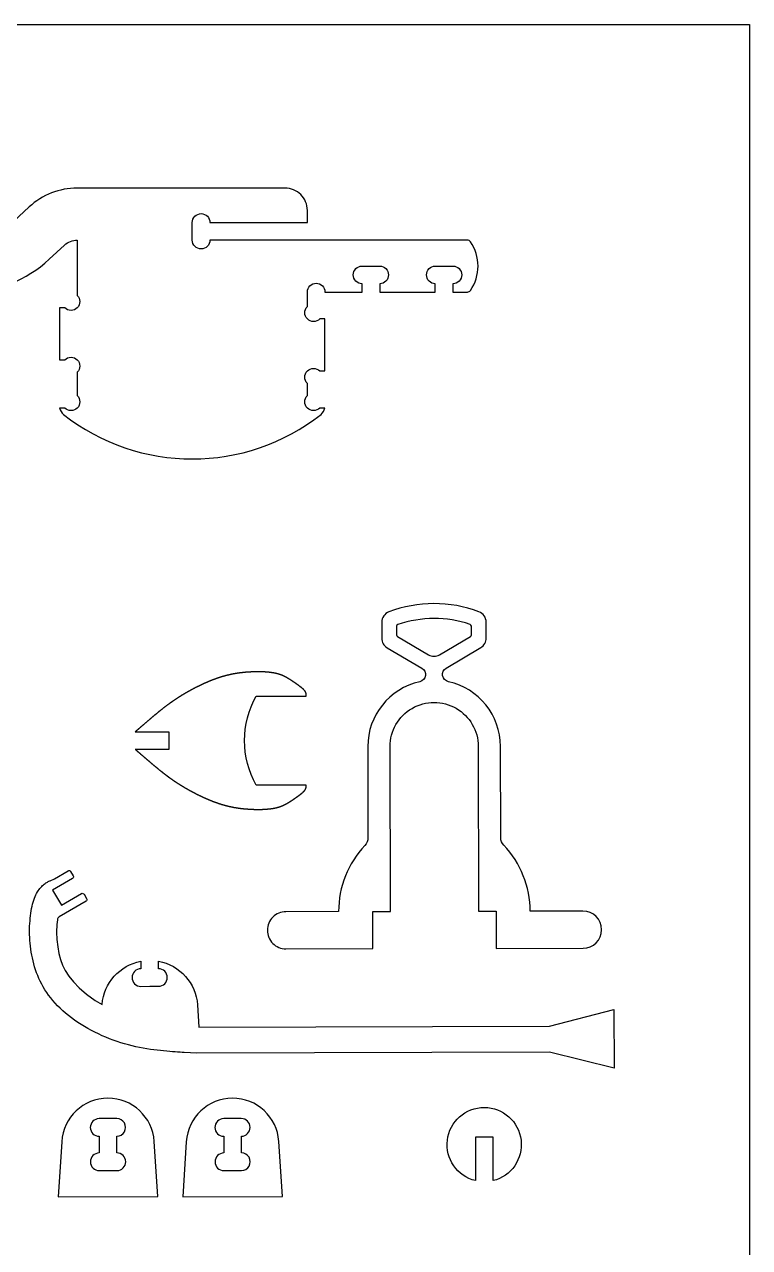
# Model space of a CAD drawing. Header units: inches. Extents: x 74 to 623, y 57 to 815.
# Drawn here: x 200.7 to 324.1, y 606.7 to 814.8 of the extents above; entities that cross this region are included whole.
import ezdxf

# ---------------------------------------------------------------- set-up
doc = ezdxf.new("R2010")
doc.units = ezdxf.units.IN
doc.header["$MEASUREMENT"] = 0
doc.layers.add('External Cut', color=1, linetype='Continuous')
doc.layers.add('Internal Cut', color=5, linetype='Continuous')

msp = doc.modelspace()

# ---------------------------------------------------------------- linework, layer by layer
msp.add_lwpolyline([(324.15, 464.77), (74.15, 464.77), (74.15, 814.77), (324.15, 814.77)], close=True)
at = {"layer": 'External Cut', "flags": 128}
for points in [[(190.78, 769.25, 0.189282), (204.96, 774.82), (207.58, 777.25, -0.189282), (209.73, 778.09), (209.73, 768.69, -0.414214), (209.73, 766.57, -0.414214), (207.61, 766.57), (206.73, 766.57), (206.73, 757.73), (207.61, 757.73, -0.414214), (209.73, 757.73, -0.414214), (209.73, 755.6), (209.73, 751.64, -0.414214), (209.73, 749.52, -0.414214), (207.61, 749.52), (206.73, 749.52, 0.091342), (207.37, 748.41, 0.344017), (251.24, 748.41, 0.091342), (251.88, 749.52), (251.01, 749.52, -0.414214), (248.89, 749.52, -0.414214), (248.89, 751.64), (248.89, 753.71, -0.414214), (248.89, 755.83, -0.414214), (251.01, 755.83), (251.88, 755.83), (251.88, 764.67), (251.01, 764.67, -0.414214), (248.89, 764.67, -0.414214), (248.89, 766.79), (248.89, 769.25, -1), (251.88, 769.25), (258.2, 769.25), (258.2, 770.67, -0.414214), (256.7, 772.17, -0.414214), (258.2, 773.67), (261.2, 773.67, -0.414214), (262.7, 772.17, -0.414214), (261.2, 770.67), (261.2, 769.25), (270.67, 769.25), (270.67, 770.67, -0.414214), (269.17, 772.17, -0.414214), (270.67, 773.67), (273.67, 773.67, -0.414214), (275.17, 772.17, -0.414214), (273.67, 770.67), (273.67, 769.25), (276.13, 769.25, 0.246483), (276.65, 769.52, 0.311601), (276.65, 777.82, 0.246483), (276.13, 778.09), (232.31, 778.09, -1), (229.31, 778.09), (229.31, 781.09, -1), (232.31, 781.09), (248.89, 781.09), (248.89, 783.15, 0.414214), (245.1, 786.94), (209.73, 786.94, 0.189282), (201.56, 783.73), (198.94, 781.3, -0.189282)], [(295.8, 663.93), (286.82, 663.91, 0.192473), (282.31, 675.14, -0.192473), (281.79, 676.45), (281.76, 691.96, 0.351629), (272.9, 702.96, -0.680657), (272.52, 705.29), (278.4, 708.76, 0.265486), (279.33, 710.4), (279.32, 713.1, 0.312548), (278.09, 714.87, 0.181495), (262.77, 714.84, 0.312548), (261.54, 713.07), (261.55, 710.37, 0.265486), (262.48, 708.74), (268.37, 705.28, -0.680657), (268.01, 702.96, 0.351629), (259.18, 691.92), (259.21, 676.41, -0.192473), (258.69, 675.1, 0.192473), (254.21, 663.86), (245.24, 663.84, 0.414214), (242.09, 660.68, 0.414214), (245.25, 657.52), (260.03, 657.55), (260.02, 663.87), (263.02, 663.87), (262.97, 691.93, -1), (277.97, 691.95), (278.02, 663.9), (281.02, 663.9), (281.03, 657.59), (295.81, 657.61, 1), (295.8, 663.93)], [(276.8, 712.42, 0.322017), (276.58, 712.72, 0.163777), (264.29, 712.7, 0.322017), (264.07, 712.4), (264.07, 710.91, 0.265486), (264.23, 710.64), (269.48, 707.56, 0.272884), (271.4, 707.56), (276.64, 710.66, 0.265486), (276.8, 710.93), (276.8, 712.42)], [(248.71, 700.52), (248.71, 700.62), (248.71, 700.64), (248.71, 700.65), (248.71, 700.67), (248.71, 700.69), (248.71, 700.71), (248.7, 700.73), (248.7, 700.75), (248.7, 700.77), (248.7, 700.79), (248.7, 700.81), (248.69, 700.84), (248.69, 700.86), (248.69, 700.88), (248.68, 700.91), (248.68, 700.93), (248.67, 700.95), (248.67, 700.98), (248.66, 701), (248.66, 701.02), (248.65, 701.05), (248.64, 701.07), (248.63, 701.09), (248.62, 701.12), (248.61, 701.14), (248.6, 701.16), (248.59, 701.19), (248.58, 701.21), (248.57, 701.23), (248.56, 701.25), (248.55, 701.27), (248.53, 701.3), (248.52, 701.32), (248.51, 701.34), (248.49, 701.36), (248.48, 701.38), (248.46, 701.4), (248.44, 701.42), (248.43, 701.44), (248.41, 701.46), (248.39, 701.49), (248.37, 701.51), (248.35, 701.53), (248.33, 701.55), (248.31, 701.57), (248.29, 701.59), (248.27, 701.61), (248.25, 701.63), (248.23, 701.65), (248.21, 701.67), (248.19, 701.69), (248.17, 701.71), (248.15, 701.73), (248.12, 701.75), (248.1, 701.77), (248.08, 701.79), (248.06, 701.81), (248.04, 701.83), (248.01, 701.84), (247.99, 701.86), (247.97, 701.88), (247.95, 701.9), (247.93, 701.92), (247.9, 701.94), (247.88, 701.95), (247.86, 701.97), (247.84, 701.99), (247.82, 702.01), (247.8, 702.02), (247.77, 702.04), (247.75, 702.06), (247.73, 702.07), (247.71, 702.09), (247.69, 702.11), (247.67, 702.12), (247.65, 702.14), (247.63, 702.16), (247.61, 702.17), (247.58, 702.19), (247.56, 702.2), (247.54, 702.22), (247.52, 702.24), (247.5, 702.25), (247.48, 702.27), (247.46, 702.28), (247.44, 702.3), (247.42, 702.31), (247.4, 702.33), (247.38, 702.34), (247.36, 702.36), (247.34, 702.37), (247.32, 702.39), (247.3, 702.4), (247.28, 702.41), (247.26, 702.43), (247.24, 702.44), (247.22, 702.46), (247.2, 702.47), (247.18, 702.49), (247.16, 702.5), (247.14, 702.51), (247.12, 702.53), (247.1, 702.54), (247.08, 702.55), (247.07, 702.57), (247.05, 702.58), (247.03, 702.59), (247.01, 702.61), (246.99, 702.62), (246.97, 702.63), (246.95, 702.65), (246.93, 702.66), (246.91, 702.67), (246.89, 702.69), (246.87, 702.7), (246.86, 702.71), (246.84, 702.73), (246.82, 702.74), (246.8, 702.75), (246.78, 702.76), (246.76, 702.78), (246.74, 702.79), (246.73, 702.8), (246.71, 702.81), (246.69, 702.83), (246.67, 702.84), (246.65, 702.85), (246.63, 702.86), (246.61, 702.88), (246.6, 702.89), (246.58, 702.9), (246.56, 702.91), (246.54, 702.93), (246.52, 702.94), (246.51, 702.95), (246.49, 702.96), (246.47, 702.97), (246.45, 702.99), (246.43, 703), (246.42, 703.01), (246.4, 703.02), (246.38, 703.04), (246.36, 703.05), (246.34, 703.06), (246.33, 703.07), (246.31, 703.08), (246.29, 703.09), (246.27, 703.11), (246.25, 703.12), (246.24, 703.13), (246.22, 703.14), (246.2, 703.15), (246.18, 703.16), (246.17, 703.18), (246.15, 703.19), (246.13, 703.2), (246.11, 703.21), (246.1, 703.22), (246.08, 703.23), (246.06, 703.25), (246.04, 703.26), (246.03, 703.27), (246.01, 703.28), (245.99, 703.29), (245.97, 703.3), (245.96, 703.31), (245.94, 703.32), (245.92, 703.34), (245.9, 703.35), (245.89, 703.36), (245.87, 703.37), (245.85, 703.38), (245.83, 703.39), (245.82, 703.4), (245.8, 703.41), (245.78, 703.42), (245.76, 703.43), (245.75, 703.44), (245.73, 703.45), (245.71, 703.47), (245.69, 703.48), (245.68, 703.49), (245.66, 703.5), (245.64, 703.51), (245.62, 703.52), (245.61, 703.53), (245.59, 703.54), (245.57, 703.55), (245.55, 703.56), (245.54, 703.57), (245.52, 703.58), (245.5, 703.59), (245.48, 703.6), (245.47, 703.61), (245.45, 703.62), (245.43, 703.63), (245.41, 703.64), (245.39, 703.65), (245.38, 703.66), (245.36, 703.67), (245.34, 703.68), (245.32, 703.69), (245.31, 703.7), (245.29, 703.71), (245.27, 703.72), (245.25, 703.73), (245.24, 703.74), (245.22, 703.75), (245.2, 703.76), (245.18, 703.77), (245.16, 703.77), (245.15, 703.78), (245.13, 703.79), (245.11, 703.8), (245.09, 703.81), (245.07, 703.82), (245.06, 703.83), (245.04, 703.84), (245.02, 703.85), (245, 703.86), (244.98, 703.87), (244.97, 703.87), (244.95, 703.88), (244.93, 703.89), (244.91, 703.9), (244.89, 703.91), (244.87, 703.92), (244.86, 703.93), (244.84, 703.93), (244.82, 703.94), (244.8, 703.95), (244.78, 703.96), (244.76, 703.97), (244.74, 703.98), (244.73, 703.98), (244.71, 703.99), (244.69, 704), (244.67, 704.01), (244.65, 704.02), (244.63, 704.03), (244.61, 704.03), (244.59, 704.04), (244.58, 704.05), (244.56, 704.06), (244.54, 704.06), (244.52, 704.07), (244.5, 704.08), (244.48, 704.09), (244.46, 704.09), (244.44, 704.1), (244.42, 704.11), (244.4, 704.12), (244.38, 704.12), (244.36, 704.13), (244.34, 704.14), (244.32, 704.15), (244.3, 704.15), (244.28, 704.16), (244.26, 704.17), (244.24, 704.17), (244.22, 704.18), (244.2, 704.19), (244.18, 704.19), (244.16, 704.2), (244.14, 704.21), (244.12, 704.21), (244.1, 704.22), (244.08, 704.23), (244.06, 704.23), (244.04, 704.24), (244.02, 704.25), (244, 704.25), (243.98, 704.26), (243.96, 704.27), (243.94, 704.27), (243.92, 704.28), (243.9, 704.28), (243.88, 704.29), (243.86, 704.3), (243.83, 704.3), (243.81, 704.31), (243.79, 704.31), (243.77, 704.32), (243.75, 704.32), (243.73, 704.33), (243.71, 704.33), (243.68, 704.34), (243.66, 704.35), (243.64, 704.35), (243.62, 704.36), (243.6, 704.36), (243.57, 704.37), (243.55, 704.37), (243.53, 704.38), (243.51, 704.38), (243.49, 704.39), (243.46, 704.39), (243.44, 704.4), (243.42, 704.4), (243.4, 704.41), (243.37, 704.41), (243.35, 704.42), (243.33, 704.42), (243.31, 704.42), (243.28, 704.43), (243.26, 704.43), (243.24, 704.44), (243.21, 704.44), (243.19, 704.45), (243.17, 704.45), (243.15, 704.45), (243.12, 704.46), (243.1, 704.46), (243.08, 704.47), (243.05, 704.47), (243.03, 704.48), (243, 704.48), (242.98, 704.48), (242.96, 704.49), (242.93, 704.49), (242.91, 704.49), (242.89, 704.5), (242.86, 704.5), (242.84, 704.5), (242.81, 704.51), (242.79, 704.51), (242.77, 704.51), (242.74, 704.52), (242.72, 704.52), (242.69, 704.52), (242.67, 704.53), (242.64, 704.53), (242.62, 704.53), (242.6, 704.54), (242.57, 704.54), (242.55, 704.54), (242.52, 704.55), (242.5, 704.55), (242.47, 704.55), (242.45, 704.55), (242.42, 704.56), (242.4, 704.56), (242.37, 704.56), (242.35, 704.57), (242.32, 704.57), (242.3, 704.57), (242.27, 704.57), (242.25, 704.58), (242.22, 704.58), (242.2, 704.58), (242.17, 704.58), (242.15, 704.58), (242.12, 704.59), (242.09, 704.59), (242.07, 704.59), (242.04, 704.59), (242.02, 704.59), (241.99, 704.6), (241.97, 704.6), (241.94, 704.6), (241.92, 704.6), (241.89, 704.6), (241.86, 704.61), (241.84, 704.61), (241.81, 704.61), (241.79, 704.61), (241.76, 704.61), (241.73, 704.61), (241.71, 704.62), (241.68, 704.62), (241.66, 704.62), (241.63, 704.62), (241.6, 704.62), (241.58, 704.62), (241.55, 704.62), (241.52, 704.63), (241.5, 704.63), (241.47, 704.63), (241.44, 704.63), (241.42, 704.63), (241.39, 704.63), (241.36, 704.63), (241.34, 704.63), (241.31, 704.63), (241.28, 704.64), (241.26, 704.64), (241.23, 704.64), (241.2, 704.64), (241.18, 704.64), (241.15, 704.64), (241.12, 704.64), (241.1, 704.64), (241.07, 704.64), (241.04, 704.64), (241.02, 704.64), (240.99, 704.64), (240.96, 704.64), (240.93, 704.64), (240.91, 704.64), (240.88, 704.64), (240.85, 704.65), (240.83, 704.65), (240.8, 704.65), (240.77, 704.65), (240.74, 704.65), (240.72, 704.65), (240.69, 704.65), (240.66, 704.65), (240.63, 704.65), (240.61, 704.65), (240.58, 704.65), (240.55, 704.65), (240.52, 704.65), (240.5, 704.65), (240.47, 704.65), (240.44, 704.65), (240.41, 704.65), (240.39, 704.65), (240.36, 704.65), (240.33, 704.65), (240.3, 704.65), (240.28, 704.65), (240.25, 704.65), (240.22, 704.64), (240.19, 704.64), (240.16, 704.64), (240.14, 704.64), (240.11, 704.64), (240.08, 704.64), (240.05, 704.64), (240.03, 704.64), (240, 704.64), (239.97, 704.64), (239.94, 704.64), (239.91, 704.64), (239.89, 704.64), (239.86, 704.64), (239.83, 704.64), (239.8, 704.64), (239.77, 704.63), (239.75, 704.63), (239.72, 704.63), (239.69, 704.63), (239.66, 704.63), (239.63, 704.63), (239.61, 704.63), (239.58, 704.63), (239.55, 704.63), (239.52, 704.63), (239.49, 704.63), (239.47, 704.62), (239.44, 704.62), (239.41, 704.62), (239.38, 704.62), (239.35, 704.62), (239.32, 704.62), (239.3, 704.62), (239.27, 704.62), (239.24, 704.61), (239.21, 704.61), (239.18, 704.61), (239.15, 704.61), (239.13, 704.61), (239.1, 704.61), (239.07, 704.61), (239.04, 704.6), (239.01, 704.6), (238.98, 704.6), (238.96, 704.6), (238.93, 704.6), (238.9, 704.6), (238.87, 704.59), (238.84, 704.59), (238.81, 704.59), (238.79, 704.59), (238.76, 704.59), (238.73, 704.58), (238.7, 704.58), (238.67, 704.58), (238.64, 704.58), (238.61, 704.58), (238.59, 704.57), (238.56, 704.57), (238.53, 704.57), (238.5, 704.57), (238.47, 704.57), (238.44, 704.56), (238.41, 704.56), (238.38, 704.56), (238.36, 704.56), (238.33, 704.55), (238.3, 704.55), (238.27, 704.55), (238.24, 704.55), (238.21, 704.54), (238.18, 704.54), (238.15, 704.54), (238.13, 704.54), (238.1, 704.53), (238.07, 704.53), (238.04, 704.53), (238.01, 704.52), (237.98, 704.52), (237.95, 704.52), (237.92, 704.51), (237.89, 704.51), (237.87, 704.51), (237.84, 704.51), (237.81, 704.5), (237.78, 704.5), (237.75, 704.5), (237.72, 704.49), (237.69, 704.49), (237.66, 704.49), (237.63, 704.48), (237.6, 704.48), (237.58, 704.48), (237.55, 704.47), (237.52, 704.47), (237.49, 704.47), (237.46, 704.46), (237.43, 704.46), (237.4, 704.45), (237.37, 704.45), (237.34, 704.45), (237.31, 704.44), (237.28, 704.44), (237.25, 704.43), (237.22, 704.43), (237.2, 704.43), (237.17, 704.42), (237.14, 704.42), (237.11, 704.41), (237.08, 704.41), (237.05, 704.41), (237.02, 704.4), (236.99, 704.4), (236.96, 704.39), (236.93, 704.39), (236.9, 704.38), (236.87, 704.38), (236.84, 704.37), (236.81, 704.37), (236.78, 704.36), (236.75, 704.36), (236.72, 704.35), (236.69, 704.35), (236.66, 704.34), (236.63, 704.34), (236.61, 704.33), (236.58, 704.33), (236.55, 704.32), (236.52, 704.32), (236.49, 704.31), (236.46, 704.31), (236.43, 704.3), (236.4, 704.3), (236.37, 704.29), (236.34, 704.29), (236.31, 704.28), (236.28, 704.28), (236.25, 704.27), (236.22, 704.26), (236.19, 704.26), (236.16, 704.25), (236.13, 704.25), (236.1, 704.24), (236.07, 704.23), (236.04, 704.23), (236.01, 704.22), (235.98, 704.22), (235.95, 704.21), (235.92, 704.2), (235.89, 704.2), (235.86, 704.19), (235.83, 704.18), (235.8, 704.18), (235.77, 704.17), (235.74, 704.17), (235.71, 704.16), (235.68, 704.15), (235.65, 704.15), (235.62, 704.14), (235.59, 704.13), (235.56, 704.12), (235.53, 704.12), (235.5, 704.11), (235.47, 704.1), (235.44, 704.1), (235.41, 704.09), (235.38, 704.08), (235.34, 704.07), (235.31, 704.07), (235.28, 704.06), (235.25, 704.05), (235.22, 704.04), (235.19, 704.04), (235.16, 704.03), (235.13, 704.02), (235.1, 704.01), (235.07, 704), (235.04, 704), (235.01, 703.99), (234.98, 703.98), (234.95, 703.97), (234.92, 703.96), (234.89, 703.96), (234.86, 703.95), (234.83, 703.94), (234.8, 703.93), (234.76, 703.92), (234.73, 703.91), (234.7, 703.91), (234.67, 703.9), (234.64, 703.89), (234.61, 703.88), (234.58, 703.87), (234.55, 703.86), (234.52, 703.85), (234.49, 703.84), (234.46, 703.83), (234.43, 703.82), (234.39, 703.82), (234.36, 703.81), (234.33, 703.8), (234.3, 703.79), (234.27, 703.78), (234.24, 703.77), (234.21, 703.76), (234.18, 703.75), (234.15, 703.74), (234.12, 703.73), (234.09, 703.72), (234.05, 703.71), (234.02, 703.7), (233.99, 703.69), (233.96, 703.68), (233.93, 703.67), (233.9, 703.66), (233.87, 703.65), (233.84, 703.64), (233.81, 703.63), (233.77, 703.62), (233.74, 703.61), (233.71, 703.6), (233.68, 703.59), (233.65, 703.58), (233.62, 703.57), (233.59, 703.55), (233.56, 703.54), (233.52, 703.53), (233.49, 703.52), (233.46, 703.51), (233.43, 703.5), (233.4, 703.49), (233.37, 703.48), (233.34, 703.47), (233.3, 703.46), (233.27, 703.44), (233.24, 703.43), (233.21, 703.42), (233.18, 703.41), (233.15, 703.4), (233.12, 703.39), (233.08, 703.38), (233.05, 703.36), (233.02, 703.35), (232.99, 703.34), (232.96, 703.33), (232.93, 703.32), (232.9, 703.3), (232.86, 703.29), (232.83, 703.28), (232.8, 703.27), (232.77, 703.26), (232.74, 703.24), (232.71, 703.23), (232.67, 703.22), (232.64, 703.21), (232.61, 703.19), (232.58, 703.18), (232.55, 703.17), (232.52, 703.16), (232.48, 703.14), (232.45, 703.13), (232.42, 703.12), (232.39, 703.11), (232.36, 703.09), (232.33, 703.08), (232.29, 703.07), (232.26, 703.05), (232.23, 703.04), (232.2, 703.03), (232.17, 703.01), (232.13, 703), (232.1, 702.99), (232.07, 702.98), (232.04, 702.96), (232.01, 702.95), (231.98, 702.94), (231.94, 702.92), (231.91, 702.91), (231.88, 702.89), (231.85, 702.88), (231.82, 702.87), (231.78, 702.85), (231.75, 702.84), (231.72, 702.83), (231.69, 702.81), (231.66, 702.8), (231.62, 702.78), (231.59, 702.77), (231.56, 702.76), (231.53, 702.74), (231.5, 702.73), (231.47, 702.71), (231.43, 702.7), (231.4, 702.69), (231.37, 702.67), (231.34, 702.66), (231.31, 702.64), (231.27, 702.63), (231.24, 702.61), (231.21, 702.6), (231.18, 702.58), (231.15, 702.57), (231.11, 702.55), (231.08, 702.54), (231.05, 702.52), (231.02, 702.51), (230.98, 702.49), (230.95, 702.48), (230.92, 702.47), (230.89, 702.45), (230.86, 702.43), (230.82, 702.42), (230.79, 702.4), (230.76, 702.39), (230.73, 702.37), (230.7, 702.36), (230.66, 702.34), (230.63, 702.33), (230.6, 702.31), (230.57, 702.3), (230.54, 702.28), (230.5, 702.27), (230.47, 702.25), (230.44, 702.23), (230.41, 702.22), (230.37, 702.2), (230.34, 702.19), (230.31, 702.17), (230.28, 702.16), (230.25, 702.14), (230.21, 702.12), (230.18, 702.11), (230.15, 702.09), (230.12, 702.08), (230.09, 702.06), (230.05, 702.04), (230.02, 702.03), (229.99, 702.01), (229.96, 701.99), (229.92, 701.98), (229.89, 701.96), (229.86, 701.95), (229.83, 701.93), (229.8, 701.91), (229.76, 701.9), (229.73, 701.88), (229.7, 701.86), (229.67, 701.85), (229.63, 701.83), (229.6, 701.81), (229.57, 701.8), (229.54, 701.78), (229.51, 701.76), (229.47, 701.75), (229.44, 701.73), (229.41, 701.71), (229.38, 701.69), (229.34, 701.68), (229.31, 701.66), (229.28, 701.64), (229.25, 701.63), (229.22, 701.61), (229.18, 701.59), (229.15, 701.57), (229.12, 701.56), (229.09, 701.54), (229.05, 701.52), (229.02, 701.5), (228.99, 701.49), (228.96, 701.47), (228.93, 701.45), (228.89, 701.43), (228.86, 701.42), (228.83, 701.4), (228.8, 701.38), (228.76, 701.36), (228.73, 701.34), (228.7, 701.33), (228.67, 701.31), (228.64, 701.29), (228.6, 701.27), (228.57, 701.25), (228.54, 701.23), (228.51, 701.22), (228.47, 701.2), (228.44, 701.18), (228.41, 701.16), (228.38, 701.14), (228.35, 701.12), (228.31, 701.11), (228.28, 701.09), (228.25, 701.07), (228.22, 701.05), (228.18, 701.03), (228.15, 701.01), (228.12, 700.99), (228.09, 700.97), (228.06, 700.96), (228.02, 700.94), (227.99, 700.92), (227.96, 700.9), (227.93, 700.88), (227.89, 700.86), (227.86, 700.84), (227.83, 700.82), (227.8, 700.8), (227.76, 700.78), (227.73, 700.76), (227.7, 700.74), (227.67, 700.72), (227.64, 700.71), (227.6, 700.69), (227.57, 700.67), (227.54, 700.65), (227.51, 700.63), (227.47, 700.61), (227.44, 700.59), (227.41, 700.57), (227.38, 700.55), (227.35, 700.53), (227.31, 700.51), (227.28, 700.49), (227.25, 700.47), (227.22, 700.45), (227.18, 700.43), (227.15, 700.41), (227.12, 700.39), (227.09, 700.37), (227.06, 700.34), (227.02, 700.32), (226.99, 700.3), (226.96, 700.28), (226.93, 700.26), (226.89, 700.24), (226.86, 700.22), (226.83, 700.2), (226.8, 700.18), (226.77, 700.16), (226.73, 700.14), (226.7, 700.12), (226.67, 700.1), (226.64, 700.07), (226.6, 700.05), (226.57, 700.03), (226.54, 700.01), (226.51, 699.99), (226.48, 699.97), (226.44, 699.95), (226.41, 699.93), (226.38, 699.9), (226.35, 699.88), (226.31, 699.86), (226.28, 699.84), (226.25, 699.82), (226.22, 699.8), (226.19, 699.77), (226.15, 699.75), (226.12, 699.73), (226.09, 699.71), (226.06, 699.69), (226.02, 699.66), (225.99, 699.64), (225.96, 699.62), (225.93, 699.6), (225.9, 699.57), (225.86, 699.55), (225.83, 699.53), (225.8, 699.51), (225.77, 699.48), (225.73, 699.46), (225.7, 699.44), (225.67, 699.42), (225.64, 699.39), (225.61, 699.37), (225.57, 699.35), (225.54, 699.32), (225.51, 699.3), (225.48, 699.28), (225.45, 699.26), (225.41, 699.23), (225.38, 699.21), (225.35, 699.19), (225.32, 699.16), (225.28, 699.14), (225.25, 699.12), (225.22, 699.09), (225.19, 699.07), (225.16, 699.05), (225.12, 699.02), (225.09, 699), (225.06, 698.97), (225.03, 698.95), (225, 698.93), (224.96, 698.9), (224.93, 698.88), (224.9, 698.85), (224.87, 698.83), (224.84, 698.81), (224.8, 698.78), (224.77, 698.76), (224.74, 698.73), (224.71, 698.71), (224.67, 698.68), (224.64, 698.66), (224.61, 698.64), (224.58, 698.61), (224.55, 698.59), (224.51, 698.56), (224.48, 698.54), (224.45, 698.51), (224.42, 698.49), (224.39, 698.46), (224.35, 698.44), (224.32, 698.41), (224.29, 698.39), (224.26, 698.36), (224.22, 698.34), (224.19, 698.31), (224.16, 698.29), (224.13, 698.26), (224.1, 698.23), (224.06, 698.21), (224.03, 698.18), (224, 698.16), (223.97, 698.13), (223.93, 698.11), (223.9, 698.08), (223.87, 698.05), (223.84, 698.03), (223.8, 698), (223.77, 697.98), (223.74, 697.95), (223.71, 697.92), (223.67, 697.9), (223.64, 697.87), (223.61, 697.84), (223.58, 697.82), (223.54, 697.79), (223.51, 697.76), (223.48, 697.74), (223.45, 697.71), (223.41, 697.68), (223.38, 697.66), (223.35, 697.63), (223.32, 697.6), (223.28, 697.58), (223.25, 697.55), (223.22, 697.52), (223.18, 697.49), (223.15, 697.47), (223.12, 697.44), (223.08, 697.41), (223.05, 697.38), (223.02, 697.36), (222.99, 697.33), (222.95, 697.3), (222.92, 697.27), (222.89, 697.25), (222.85, 697.22), (222.82, 697.19), (222.79, 697.16), (222.75, 697.13), (222.72, 697.11), (222.68, 697.08), (222.65, 697.05), (222.62, 697.02), (222.58, 696.99), (222.55, 696.96), (222.52, 696.94), (222.48, 696.91), (222.45, 696.88), (222.41, 696.85), (222.38, 696.82), (222.35, 696.79), (222.31, 696.76), (222.28, 696.73), (222.24, 696.7), (222.21, 696.68), (222.17, 696.65), (222.14, 696.62), (222.11, 696.59), (222.07, 696.56), (222.04, 696.53), (222, 696.5), (221.97, 696.47), (221.93, 696.44), (221.9, 696.41), (221.86, 696.38), (221.83, 696.35), (221.79, 696.32), (221.76, 696.29), (221.72, 696.26), (221.69, 696.23), (221.65, 696.2), (221.62, 696.17), (221.58, 696.14), (221.55, 696.11), (221.51, 696.08), (221.47, 696.05), (221.44, 696.02), (221.4, 695.99), (221.37, 695.95), (221.33, 695.92), (221.29, 695.89), (221.26, 695.86), (221.22, 695.83), (221.19, 695.8), (221.15, 695.77), (221.11, 695.74), (221.08, 695.71), (221.04, 695.67), (221, 695.64), (220.97, 695.61), (220.93, 695.58), (220.89, 695.55), (220.86, 695.52), (220.82, 695.48), (220.78, 695.45), (220.74, 695.42), (220.71, 695.39), (220.67, 695.36), (220.63, 695.32), (220.6, 695.29), (220.56, 695.26), (220.52, 695.23), (220.49, 695.2), (220.45, 695.17), (220.41, 695.14), (220.38, 695.11), (220.34, 695.08), (220.31, 695.05), (220.28, 695.02), (220.24, 694.99), (220.21, 694.96), (220.18, 694.93), (220.15, 694.91), (220.11, 694.88), (220.08, 694.85), (220.05, 694.83), (220.03, 694.8), (220, 694.78), (219.97, 694.76), (219.94, 694.73), (219.92, 694.71), (219.89, 694.69), (219.87, 694.67), (219.85, 694.65), (219.82, 694.63), (219.8, 694.61), (219.78, 694.6), (219.77, 694.58), (219.75, 694.57), (219.73, 694.55), (219.72, 694.54), (219.7, 694.53), (219.69, 694.52), (219.61, 694.45), (225.29, 694.45), (225.29, 691.45), (219.61, 691.45), (219.69, 691.37), (219.7, 691.36), (219.72, 691.35), (219.73, 691.34), (219.75, 691.32), (219.77, 691.31), (219.78, 691.29), (219.8, 691.28), (219.82, 691.26), (219.85, 691.24), (219.87, 691.22), (219.89, 691.2), (219.92, 691.18), (219.94, 691.16), (219.97, 691.13), (220, 691.11), (220.03, 691.09), (220.05, 691.06), (220.08, 691.04), (220.11, 691.01), (220.15, 690.98), (220.18, 690.96), (220.21, 690.93), (220.24, 690.9), (220.28, 690.87), (220.31, 690.84), (220.34, 690.81), (220.38, 690.78), (220.41, 690.75), (220.45, 690.72), (220.49, 690.69), (220.52, 690.66), (220.56, 690.63), (220.6, 690.6), (220.63, 690.57), (220.67, 690.53), (220.71, 690.5), (220.74, 690.47), (220.78, 690.44), (220.82, 690.41), (220.86, 690.37), (220.89, 690.34), (220.93, 690.31), (220.97, 690.28), (221, 690.25), (221.04, 690.22), (221.08, 690.18), (221.11, 690.15), (221.15, 690.12), (221.19, 690.09), (221.22, 690.06), (221.26, 690.03), (221.29, 690), (221.33, 689.97), (221.37, 689.94), (221.4, 689.9), (221.44, 689.87), (221.47, 689.84), (221.51, 689.81), (221.55, 689.78), (221.58, 689.75), (221.62, 689.72), (221.65, 689.69), (221.69, 689.66), (221.72, 689.63), (221.76, 689.6), (221.79, 689.57), (221.83, 689.54), (221.86, 689.51), (221.9, 689.48), (221.93, 689.45), (221.97, 689.42), (222, 689.39), (222.04, 689.36), (222.07, 689.33), (222.11, 689.3), (222.14, 689.27), (222.17, 689.24), (222.21, 689.22), (222.24, 689.19), (222.28, 689.16), (222.31, 689.13), (222.35, 689.1), (222.38, 689.07), (222.41, 689.04), (222.45, 689.01), (222.48, 688.98), (222.52, 688.95), (222.55, 688.93), (222.58, 688.9), (222.62, 688.87), (222.65, 688.84), (222.68, 688.81), (222.72, 688.78), (222.75, 688.76), (222.79, 688.73), (222.82, 688.7), (222.85, 688.67), (222.89, 688.64), (222.92, 688.62), (222.95, 688.59), (222.99, 688.56), (223.02, 688.53), (223.05, 688.51), (223.08, 688.48), (223.12, 688.45), (223.15, 688.42), (223.18, 688.4), (223.22, 688.37), (223.25, 688.34), (223.28, 688.31), (223.32, 688.29), (223.35, 688.26), (223.38, 688.23), (223.41, 688.21), (223.45, 688.18), (223.48, 688.15), (223.51, 688.13), (223.54, 688.1), (223.58, 688.07), (223.61, 688.05), (223.64, 688.02), (223.67, 687.99), (223.71, 687.97), (223.74, 687.94), (223.77, 687.92), (223.8, 687.89), (223.84, 687.86), (223.87, 687.84), (223.9, 687.81), (223.93, 687.79), (223.97, 687.76), (224, 687.73), (224.03, 687.71), (224.06, 687.68), (224.1, 687.66), (224.13, 687.63), (224.16, 687.61), (224.19, 687.58), (224.22, 687.55), (224.26, 687.53), (224.29, 687.5), (224.32, 687.48), (224.35, 687.45), (224.39, 687.43), (224.42, 687.4), (224.45, 687.38), (224.48, 687.35), (224.51, 687.33), (224.55, 687.3), (224.58, 687.28), (224.61, 687.26), (224.64, 687.23), (224.67, 687.21), (224.71, 687.18), (224.74, 687.16), (224.77, 687.13), (224.8, 687.11), (224.84, 687.08), (224.87, 687.06), (224.9, 687.04), (224.93, 687.01), (224.96, 686.99), (225, 686.96), (225.03, 686.94), (225.06, 686.92), (225.09, 686.89), (225.12, 686.87), (225.16, 686.85), (225.19, 686.82), (225.22, 686.8), (225.25, 686.77), (225.28, 686.75), (225.32, 686.73), (225.35, 686.7), (225.38, 686.68), (225.41, 686.66), (225.45, 686.63), (225.48, 686.61), (225.51, 686.59), (225.54, 686.57), (225.57, 686.54), (225.61, 686.52), (225.64, 686.5), (225.67, 686.47), (225.7, 686.45), (225.73, 686.43), (225.77, 686.41), (225.8, 686.38), (225.83, 686.36), (225.86, 686.34), (225.9, 686.32), (225.93, 686.29), (225.96, 686.27), (225.99, 686.25), (226.02, 686.23), (226.06, 686.21), (226.09, 686.18), (226.12, 686.16), (226.15, 686.14), (226.19, 686.12), (226.22, 686.1), (226.25, 686.07), (226.28, 686.05), (226.31, 686.03), (226.35, 686.01), (226.38, 685.99), (226.41, 685.97), (226.44, 685.94), (226.48, 685.92), (226.51, 685.9), (226.54, 685.88), (226.57, 685.86), (226.6, 685.84), (226.64, 685.82), (226.67, 685.8), (226.7, 685.77), (226.73, 685.75), (226.77, 685.73), (226.8, 685.71), (226.83, 685.69), (226.86, 685.67), (226.89, 685.65), (226.93, 685.63), (226.96, 685.61), (226.99, 685.59), (227.02, 685.57), (227.06, 685.55), (227.09, 685.53), (227.12, 685.51), (227.15, 685.48), (227.18, 685.46), (227.22, 685.44), (227.25, 685.42), (227.28, 685.4), (227.31, 685.38), (227.35, 685.36), (227.38, 685.34), (227.41, 685.32), (227.44, 685.3), (227.47, 685.28), (227.51, 685.26), (227.54, 685.24), (227.57, 685.22), (227.6, 685.2), (227.64, 685.19), (227.67, 685.17), (227.7, 685.15), (227.73, 685.13), (227.76, 685.11), (227.8, 685.09), (227.83, 685.07), (227.86, 685.05), (227.89, 685.03), (227.93, 685.01), (227.96, 684.99), (227.99, 684.97), (228.02, 684.95), (228.06, 684.93), (228.09, 684.92), (228.12, 684.9), (228.15, 684.88), (228.18, 684.86), (228.22, 684.84), (228.25, 684.82), (228.28, 684.8), (228.31, 684.78), (228.35, 684.77), (228.38, 684.75), (228.41, 684.73), (228.44, 684.71), (228.47, 684.69), (228.51, 684.67), (228.54, 684.66), (228.57, 684.64), (228.6, 684.62), (228.64, 684.6), (228.67, 684.58), (228.7, 684.57), (228.73, 684.55), (228.76, 684.53), (228.8, 684.51), (228.83, 684.49), (228.86, 684.48), (228.89, 684.46), (228.93, 684.44), (228.96, 684.42), (228.99, 684.4), (229.02, 684.39), (229.05, 684.37), (229.09, 684.35), (229.12, 684.33), (229.15, 684.32), (229.18, 684.3), (229.22, 684.28), (229.25, 684.27), (229.28, 684.25), (229.31, 684.23), (229.34, 684.21), (229.38, 684.2), (229.41, 684.18), (229.44, 684.16), (229.47, 684.15), (229.51, 684.13), (229.54, 684.11), (229.57, 684.09), (229.6, 684.08), (229.63, 684.06), (229.67, 684.04), (229.7, 684.03), (229.73, 684.01), (229.76, 683.99), (229.8, 683.98), (229.83, 683.96), (229.86, 683.95), (229.89, 683.93), (229.92, 683.91), (229.96, 683.9), (229.99, 683.88), (230.02, 683.86), (230.05, 683.85), (230.09, 683.83), (230.12, 683.81), (230.15, 683.8), (230.18, 683.78), (230.21, 683.77), (230.25, 683.75), (230.28, 683.73), (230.31, 683.72), (230.34, 683.7), (230.37, 683.69), (230.41, 683.67), (230.44, 683.66), (230.47, 683.64), (230.5, 683.62), (230.54, 683.61), (230.57, 683.59), (230.6, 683.58), (230.63, 683.56), (230.66, 683.55), (230.7, 683.53), (230.73, 683.52), (230.76, 683.5), (230.79, 683.49), (230.82, 683.47), (230.86, 683.46), (230.89, 683.44), (230.92, 683.43), (230.95, 683.41), (230.98, 683.4), (231.02, 683.38), (231.05, 683.37), (231.08, 683.35), (231.11, 683.34), (231.15, 683.32), (231.18, 683.31), (231.21, 683.29), (231.24, 683.28), (231.27, 683.26), (231.31, 683.25), (231.34, 683.23), (231.37, 683.22), (231.4, 683.21), (231.43, 683.19), (231.47, 683.18), (231.5, 683.16), (231.53, 683.15), (231.56, 683.13), (231.59, 683.12), (231.62, 683.11), (231.66, 683.09), (231.69, 683.08), (231.72, 683.06), (231.75, 683.05), (231.78, 683.04), (231.82, 683.02), (231.85, 683.01), (231.88, 683), (231.91, 682.98), (231.94, 682.97), (231.98, 682.96), (232.01, 682.94), (232.04, 682.93), (232.07, 682.92), (232.1, 682.9), (232.13, 682.89), (232.17, 682.88), (232.2, 682.86), (232.23, 682.85), (232.26, 682.84), (232.29, 682.82), (232.33, 682.81), (232.36, 682.8), (232.39, 682.78), (232.42, 682.77), (232.45, 682.76), (232.48, 682.75), (232.52, 682.73), (232.55, 682.72), (232.58, 682.71), (232.61, 682.7), (232.64, 682.68), (232.67, 682.67), (232.71, 682.66), (232.74, 682.65), (232.77, 682.63), (232.8, 682.62), (232.83, 682.61), (232.86, 682.6), (232.9, 682.59), (232.93, 682.57), (232.96, 682.56), (232.99, 682.55), (233.02, 682.54), (233.05, 682.53), (233.08, 682.52), (233.12, 682.5), (233.15, 682.49), (233.18, 682.48), (233.21, 682.47), (233.24, 682.46), (233.27, 682.45), (233.3, 682.44), (233.34, 682.42), (233.37, 682.41), (233.4, 682.4), (233.43, 682.39), (233.46, 682.38), (233.49, 682.37), (233.52, 682.36), (233.56, 682.35), (233.59, 682.34), (233.62, 682.33), (233.65, 682.31), (233.68, 682.3), (233.71, 682.29), (233.74, 682.28), (233.77, 682.27), (233.81, 682.26), (233.84, 682.25), (233.87, 682.24), (233.9, 682.23), (233.93, 682.22), (233.96, 682.21), (233.99, 682.2), (234.02, 682.19), (234.05, 682.18), (234.09, 682.17), (234.12, 682.16), (234.15, 682.15), (234.18, 682.14), (234.21, 682.13), (234.24, 682.12), (234.27, 682.11), (234.3, 682.1), (234.33, 682.09), (234.36, 682.08), (234.39, 682.08), (234.43, 682.07), (234.46, 682.06), (234.49, 682.05), (234.52, 682.04), (234.55, 682.03), (234.58, 682.02), (234.61, 682.01), (234.64, 682), (234.67, 681.99), (234.7, 681.99), (234.73, 681.98), (234.76, 681.97), (234.8, 681.96), (234.83, 681.95), (234.86, 681.94), (234.89, 681.93), (234.92, 681.93), (234.95, 681.92), (234.98, 681.91), (235.01, 681.9), (235.04, 681.89), (235.07, 681.89), (235.1, 681.88), (235.13, 681.87), (235.16, 681.86), (235.19, 681.85), (235.22, 681.85), (235.25, 681.84), (235.28, 681.83), (235.31, 681.82), (235.34, 681.82), (235.38, 681.81), (235.41, 681.8), (235.44, 681.79), (235.47, 681.79), (235.5, 681.78), (235.53, 681.77), (235.56, 681.77), (235.59, 681.76), (235.62, 681.75), (235.65, 681.75), (235.68, 681.74), (235.71, 681.73), (235.74, 681.73), (235.77, 681.72), (235.8, 681.71), (235.83, 681.71), (235.86, 681.7), (235.89, 681.69), (235.92, 681.69), (235.95, 681.68), (235.98, 681.67), (236.01, 681.67), (236.04, 681.66), (236.07, 681.66), (236.1, 681.65), (236.13, 681.64), (236.16, 681.64), (236.19, 681.63), (236.22, 681.63), (236.25, 681.62), (236.28, 681.61), (236.31, 681.61), (236.34, 681.6), (236.37, 681.6), (236.4, 681.59), (236.43, 681.59), (236.46, 681.58), (236.49, 681.58), (236.52, 681.57), (236.55, 681.57), (236.58, 681.56), (236.61, 681.56), (236.63, 681.55), (236.66, 681.55), (236.69, 681.54), (236.72, 681.54), (236.75, 681.53), (236.78, 681.53), (236.81, 681.52), (236.84, 681.52), (236.87, 681.51), (236.9, 681.51), (236.93, 681.5), (236.96, 681.5), (236.99, 681.49), (237.02, 681.49), (237.05, 681.49), (237.08, 681.48), (237.11, 681.48), (237.14, 681.47), (237.17, 681.47), (237.2, 681.46), (237.22, 681.46), (237.25, 681.46), (237.28, 681.45), (237.31, 681.45), (237.34, 681.44), (237.37, 681.44), (237.4, 681.44), (237.43, 681.43), (237.46, 681.43), (237.49, 681.43), (237.52, 681.42), (237.55, 681.42), (237.58, 681.41), (237.6, 681.41), (237.63, 681.41), (237.66, 681.4), (237.69, 681.4), (237.72, 681.4), (237.75, 681.39), (237.78, 681.39), (237.81, 681.39), (237.84, 681.39), (237.87, 681.38), (237.89, 681.38), (237.92, 681.38), (237.95, 681.37), (237.98, 681.37), (238.01, 681.37), (238.04, 681.36), (238.07, 681.36), (238.1, 681.36), (238.13, 681.36), (238.15, 681.35), (238.18, 681.35), (238.21, 681.35), (238.24, 681.35), (238.27, 681.34), (238.3, 681.34), (238.33, 681.34), (238.36, 681.34), (238.38, 681.33), (238.41, 681.33), (238.44, 681.33), (238.47, 681.33), (238.5, 681.32), (238.53, 681.32), (238.56, 681.32), (238.59, 681.32), (238.61, 681.31), (238.64, 681.31), (238.67, 681.31), (238.7, 681.31), (238.73, 681.31), (238.76, 681.3), (238.79, 681.3), (238.81, 681.3), (238.84, 681.3), (238.87, 681.3), (238.9, 681.3), (238.93, 681.29), (238.96, 681.29), (238.98, 681.29), (239.01, 681.29), (239.04, 681.29), (239.07, 681.29), (239.1, 681.28), (239.13, 681.28), (239.15, 681.28), (239.18, 681.28), (239.21, 681.28), (239.24, 681.28), (239.27, 681.28), (239.3, 681.27), (239.32, 681.27), (239.35, 681.27), (239.38, 681.27), (239.41, 681.27), (239.44, 681.27), (239.47, 681.27), (239.49, 681.27), (239.52, 681.26), (239.55, 681.26), (239.58, 681.26), (239.61, 681.26), (239.63, 681.26), (239.66, 681.26), (239.69, 681.26), (239.72, 681.26), (239.75, 681.26), (239.77, 681.26), (239.8, 681.25), (239.83, 681.25), (239.86, 681.25), (239.89, 681.25), (239.91, 681.25), (239.94, 681.25), (239.97, 681.25), (240, 681.25), (240.03, 681.25), (240.05, 681.25), (240.08, 681.25), (240.11, 681.25), (240.14, 681.25), (240.16, 681.25), (240.19, 681.25), (240.22, 681.25), (240.25, 681.25), (240.28, 681.25), (240.3, 681.25), (240.33, 681.24), (240.36, 681.24), (240.39, 681.24), (240.41, 681.24), (240.44, 681.24), (240.47, 681.24), (240.5, 681.24), (240.52, 681.24), (240.55, 681.24), (240.58, 681.24), (240.61, 681.24), (240.63, 681.24), (240.66, 681.24), (240.69, 681.24), (240.72, 681.24), (240.74, 681.24), (240.77, 681.24), (240.8, 681.24), (240.83, 681.25), (240.85, 681.25), (240.88, 681.25), (240.91, 681.25), (240.93, 681.25), (240.96, 681.25), (240.99, 681.25), (241.02, 681.25), (241.04, 681.25), (241.07, 681.25), (241.1, 681.25), (241.12, 681.25), (241.15, 681.25), (241.18, 681.25), (241.2, 681.25), (241.23, 681.25), (241.26, 681.25), (241.28, 681.26), (241.31, 681.26), (241.34, 681.26), (241.36, 681.26), (241.39, 681.26), (241.42, 681.26), (241.44, 681.26), (241.47, 681.26), (241.5, 681.26), (241.52, 681.27), (241.55, 681.27), (241.58, 681.27), (241.6, 681.27), (241.63, 681.27), (241.66, 681.27), (241.68, 681.27), (241.71, 681.27), (241.73, 681.28), (241.76, 681.28), (241.79, 681.28), (241.81, 681.28), (241.84, 681.28), (241.86, 681.28), (241.89, 681.29), (241.92, 681.29), (241.94, 681.29), (241.97, 681.29), (241.99, 681.29), (242.02, 681.3), (242.04, 681.3), (242.07, 681.3), (242.09, 681.3), (242.12, 681.3), (242.15, 681.31), (242.17, 681.31), (242.2, 681.31), (242.22, 681.31), (242.25, 681.32), (242.27, 681.32), (242.3, 681.32), (242.32, 681.32), (242.35, 681.33), (242.37, 681.33), (242.4, 681.33), (242.42, 681.33), (242.45, 681.34), (242.47, 681.34), (242.5, 681.34), (242.52, 681.34), (242.55, 681.35), (242.57, 681.35), (242.6, 681.35), (242.62, 681.36), (242.64, 681.36), (242.67, 681.36), (242.69, 681.37), (242.72, 681.37), (242.74, 681.37), (242.77, 681.38), (242.79, 681.38), (242.81, 681.38), (242.84, 681.39), (242.86, 681.39), (242.89, 681.39), (242.91, 681.4), (242.93, 681.4), (242.96, 681.4), (242.98, 681.41), (243, 681.41), (243.03, 681.42), (243.05, 681.42), (243.08, 681.42), (243.1, 681.43), (243.12, 681.43), (243.15, 681.44), (243.17, 681.44), (243.19, 681.44), (243.21, 681.45), (243.24, 681.45), (243.26, 681.46), (243.28, 681.46), (243.31, 681.47), (243.33, 681.47), (243.35, 681.48), (243.37, 681.48), (243.4, 681.48), (243.42, 681.49), (243.44, 681.49), (243.46, 681.5), (243.49, 681.5), (243.51, 681.51), (243.53, 681.51), (243.55, 681.52), (243.57, 681.52), (243.6, 681.53), (243.62, 681.53), (243.64, 681.54), (243.66, 681.55), (243.68, 681.55), (243.71, 681.56), (243.73, 681.56), (243.75, 681.57), (243.77, 681.57), (243.79, 681.58), (243.81, 681.58), (243.83, 681.59), (243.86, 681.6), (243.88, 681.6), (243.9, 681.61), (243.92, 681.61), (243.94, 681.62), (243.96, 681.63), (243.98, 681.63), (244, 681.64), (244.02, 681.64), (244.04, 681.65), (244.06, 681.66), (244.08, 681.66), (244.1, 681.67), (244.12, 681.68), (244.14, 681.68), (244.16, 681.69), (244.18, 681.7), (244.2, 681.7), (244.22, 681.71), (244.24, 681.72), (244.26, 681.72), (244.28, 681.73), (244.3, 681.74), (244.32, 681.75), (244.34, 681.75), (244.36, 681.76), (244.38, 681.77), (244.4, 681.77), (244.42, 681.78), (244.44, 681.79), (244.46, 681.8), (244.48, 681.8), (244.5, 681.81), (244.52, 681.82), (244.54, 681.83), (244.56, 681.83), (244.58, 681.84), (244.59, 681.85), (244.61, 681.86), (244.63, 681.87), (244.65, 681.87), (244.67, 681.88), (244.69, 681.89), (244.71, 681.9), (244.73, 681.91), (244.74, 681.91), (244.76, 681.92), (244.78, 681.93), (244.8, 681.94), (244.82, 681.95), (244.84, 681.96), (244.86, 681.96), (244.87, 681.97), (244.89, 681.98), (244.91, 681.99), (244.93, 682), (244.95, 682.01), (244.97, 682.02), (244.98, 682.03), (245, 682.03), (245.02, 682.04), (245.04, 682.05), (245.06, 682.06), (245.07, 682.07), (245.09, 682.08), (245.11, 682.09), (245.13, 682.1), (245.15, 682.11), (245.16, 682.12), (245.18, 682.13), (245.2, 682.13), (245.22, 682.14), (245.24, 682.15), (245.25, 682.16), (245.27, 682.17), (245.29, 682.18), (245.31, 682.19), (245.32, 682.2), (245.34, 682.21), (245.36, 682.22), (245.38, 682.23), (245.39, 682.24), (245.41, 682.25), (245.43, 682.26), (245.45, 682.27), (245.47, 682.28), (245.48, 682.29), (245.5, 682.3), (245.52, 682.31), (245.54, 682.32), (245.55, 682.33), (245.57, 682.34), (245.59, 682.35), (245.61, 682.36), (245.62, 682.37), (245.64, 682.38), (245.66, 682.39), (245.68, 682.4), (245.69, 682.41), (245.71, 682.43), (245.73, 682.44), (245.75, 682.45), (245.76, 682.46), (245.78, 682.47), (245.8, 682.48), (245.82, 682.49), (245.83, 682.5), (245.85, 682.51), (245.87, 682.52), (245.89, 682.53), (245.9, 682.54), (245.92, 682.56), (245.94, 682.57), (245.96, 682.58), (245.97, 682.59), (245.99, 682.6), (246.01, 682.61), (246.03, 682.62), (246.04, 682.63), (246.06, 682.65), (246.08, 682.66), (246.1, 682.67), (246.11, 682.68), (246.13, 682.69), (246.15, 682.7), (246.17, 682.71), (246.18, 682.73), (246.2, 682.74), (246.22, 682.75), (246.24, 682.76), (246.25, 682.77), (246.27, 682.78), (246.29, 682.8), (246.31, 682.81), (246.33, 682.82), (246.34, 682.83), (246.36, 682.84), (246.38, 682.86), (246.4, 682.87), (246.42, 682.88), (246.43, 682.89), (246.45, 682.9), (246.47, 682.92), (246.49, 682.93), (246.51, 682.94), (246.52, 682.95), (246.54, 682.96), (246.56, 682.98), (246.58, 682.99), (246.6, 683), (246.61, 683.01), (246.63, 683.03), (246.65, 683.04), (246.67, 683.05), (246.69, 683.06), (246.71, 683.08), (246.73, 683.09), (246.74, 683.1), (246.76, 683.11), (246.78, 683.13), (246.8, 683.14), (246.82, 683.15), (246.84, 683.17), (246.86, 683.18), (246.87, 683.19), (246.89, 683.2), (246.91, 683.22), (246.93, 683.23), (246.95, 683.24), (246.97, 683.26), (246.99, 683.27), (247.01, 683.28), (247.03, 683.3), (247.05, 683.31), (247.07, 683.32), (247.08, 683.34), (247.1, 683.35), (247.12, 683.36), (247.14, 683.38), (247.16, 683.39), (247.18, 683.41), (247.2, 683.42), (247.22, 683.43), (247.24, 683.45), (247.26, 683.46), (247.28, 683.48), (247.3, 683.49), (247.32, 683.5), (247.34, 683.52), (247.36, 683.53), (247.38, 683.55), (247.4, 683.56), (247.42, 683.58), (247.44, 683.59), (247.46, 683.61), (247.48, 683.62), (247.5, 683.64), (247.52, 683.65), (247.54, 683.67), (247.56, 683.69), (247.58, 683.7), (247.61, 683.72), (247.63, 683.73), (247.65, 683.75), (247.67, 683.77), (247.69, 683.78), (247.71, 683.8), (247.73, 683.82), (247.75, 683.83), (247.77, 683.85), (247.8, 683.87), (247.82, 683.88), (247.84, 683.9), (247.86, 683.92), (247.88, 683.94), (247.9, 683.95), (247.93, 683.97), (247.95, 683.99), (247.97, 684.01), (247.99, 684.03), (248.01, 684.05), (248.04, 684.07), (248.06, 684.08), (248.08, 684.1), (248.1, 684.12), (248.12, 684.14), (248.15, 684.16), (248.17, 684.18), (248.19, 684.2), (248.21, 684.22), (248.23, 684.24), (248.25, 684.26), (248.27, 684.28), (248.29, 684.3), (248.31, 684.32), (248.33, 684.34), (248.35, 684.36), (248.37, 684.38), (248.39, 684.4), (248.41, 684.43), (248.43, 684.45), (248.44, 684.47), (248.46, 684.49), (248.48, 684.51), (248.49, 684.53), (248.51, 684.55), (248.52, 684.57), (248.53, 684.6), (248.55, 684.62), (248.56, 684.64), (248.57, 684.66), (248.58, 684.68), (248.59, 684.71), (248.6, 684.73), (248.61, 684.75), (248.62, 684.77), (248.63, 684.8), (248.64, 684.82), (248.65, 684.84), (248.66, 684.87), (248.66, 684.89), (248.67, 684.91), (248.67, 684.94), (248.68, 684.96), (248.68, 684.99), (248.69, 685.01), (248.69, 685.03), (248.69, 685.06), (248.7, 685.08), (248.7, 685.1), (248.7, 685.12), (248.7, 685.14), (248.7, 685.16), (248.71, 685.18), (248.71, 685.2), (248.71, 685.22), (248.71, 685.24), (248.71, 685.25), (248.71, 685.27), (248.71, 685.37), (240.17, 685.37, -0.259933), (240.17, 700.52), (248.71, 700.52)], [(222.06, 651.14), (223.56, 651.14, 0.414214), (225.06, 652.65, 0.414214), (223.55, 654.14), (223.55, 655.42, -0.342831), (230.19, 647.97), (230.44, 644.21), (290.1, 644.38), (301.06, 647.18), (301.09, 637.23), (290.11, 639.96), (230.11, 639.79), (227.94, 639.9), (227.59, 639.91), (227.22, 639.93), (226.82, 639.96), (226.39, 639.98), (225.93, 640.01), (225.46, 640.05), (224.95, 640.09), (224.43, 640.14), (223.89, 640.2), (223.33, 640.26), (222.75, 640.34), (222.17, 640.42), (221.56, 640.52), (220.95, 640.62), (220.33, 640.74), (219.7, 640.87), (219.06, 641.02), (218.43, 641.18), (217.78, 641.35), (217.14, 641.55), (216.5, 641.75), (215.86, 641.98), (215.23, 642.22), (214.59, 642.47), (213.97, 642.74), (213.35, 643.03), (212.74, 643.33), (212.13, 643.64), (211.54, 643.97), (210.95, 644.3), (210.38, 644.65), (209.83, 645.01), (209.28, 645.39), (208.75, 645.77), (208.24, 646.16), (207.75, 646.57), (207.27, 646.98), (206.82, 647.4), (206.38, 647.83), (205.97, 648.27), (205.58, 648.71), (205.21, 649.16), (204.86, 649.62), (204.54, 650.08), (204.24, 650.55), (203.95, 651.03), (203.69, 651.51), (203.44, 651.99), (203.22, 652.48), (203.01, 652.97), (202.82, 653.46), (202.64, 653.96), (202.48, 654.45), (202.34, 654.95), (202.21, 655.45), (202.1, 655.96), (202, 656.46), (201.91, 656.96), (201.83, 657.46), (201.77, 657.96), (201.72, 658.46), (201.68, 658.96), (201.65, 659.45), (201.63, 659.94), (201.62, 660.42), (201.62, 660.9), (201.63, 661.37), (201.65, 661.83), (201.69, 662.29), (201.72, 662.73), (201.77, 663.16), (201.83, 663.59), (201.9, 663.99), (201.97, 664.39), (202.05, 664.77), (202.14, 665.14), (202.24, 665.48), (202.34, 665.82), (202.45, 666.13), (202.57, 666.42), (202.69, 666.7), (202.82, 666.95), (202.96, 667.19), (203.1, 667.41), (203.24, 667.61), (203.39, 667.8), (203.53, 667.97), (203.68, 668.13), (203.83, 668.27), (203.98, 668.4), (204.12, 668.52), (204.27, 668.62), (204.41, 668.72), (204.54, 668.8), (204.68, 668.88), (204.8, 668.95), (204.92, 669.01), (205.04, 669.07), (205.14, 669.11), (205.86, 669.44), (208.18, 670.8, -0.414214), (208.61, 670.69), (209.05, 669.94, -0.414214), (208.94, 669.51), (205.54, 667.5), (207.06, 664.92), (210.46, 666.92, -0.414214), (210.89, 666.81), (211.33, 666.06, -0.414214), (211.22, 665.63), (206.66, 662.94, 0.235973), (206.35, 662.47), (206.26, 661.64), (206.22, 660.38), (206.28, 659.08), (206.4, 657.84), (206.59, 656.72), (206.86, 655.71), (207.21, 654.75), (207.68, 653.83), (208.28, 652.89), (209.07, 651.9), (210.07, 650.86), (211.3, 649.79), (212.77, 648.74), (213.96, 648.05, -0.338532), (220.55, 655.41), (220.55, 654.13, 0.414214), (219.06, 652.63, 0.414214), (220.56, 651.13), (222.06, 651.14)], [(206.51, 615.35), (223.47, 615.4), (222.84, 624.75, 0.937775), (207.09, 624.7), (206.51, 615.35)], [(227.71, 615.35), (244.67, 615.4), (244.04, 624.75, 0.937775), (228.29, 624.7), (227.71, 615.35)], [(277.49, 618.08, -0.886757), (278.99, 630.53, -0.886757), (280.49, 618.08), (280.49, 625.47), (277.49, 625.47), (277.49, 618.08)]]:
    msp.add_lwpolyline(points, format="xyb", dxfattribs=at)
at = {"layer": 'Internal Cut', "flags": 128}
for points in [[(213.48, 619.79), (216.48, 619.8, 1), (216.47, 622.8), (216.46, 625.64, 1), (216.45, 628.64), (213.45, 628.63, 1), (213.46, 625.63), (213.47, 622.79, 1), (213.48, 619.79)], [(234.68, 619.79), (237.68, 619.8, 1), (237.67, 622.8), (237.66, 625.64, 1), (237.65, 628.64), (234.65, 628.63, 1), (234.66, 625.63), (234.67, 622.79, 1), (234.68, 619.79)]]:
    msp.add_lwpolyline(points, format="xyb", dxfattribs=at)

doc.saveas('drawing.dxf')
